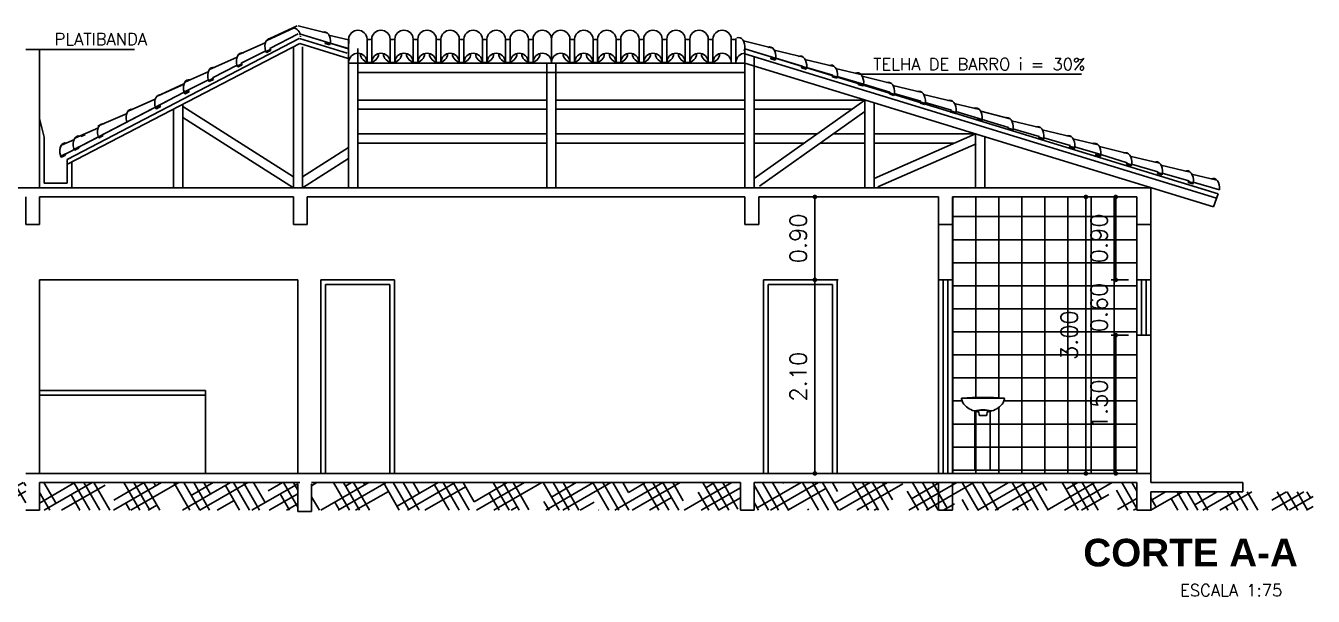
# Model space of a CAD drawing. Extents: x -194 to -47, y 46 to 98.
# Drawn here: x -159.55 to -145.59, y 91.63 to 97.82 of the extents above; entities that cross this region are included whole.
import ezdxf
from ezdxf.enums import TextEntityAlignment as Align

# ---------------------------------------------------------------- set-up
doc = ezdxf.new("R2010")
doc.units = 0
doc.header["$MEASUREMENT"] = 0
doc.linetypes.add('HIDDEN', pattern=[0.375, 0.25, -0.125])
doc.layers.get('0').update_dxf_attribs({"linetype": 'CONTINUOUS'})
doc.layers.get('DEFPOINTS').update_dxf_attribs({"linetype": 'CONTINUOUS'})
for name, color, linetype in [('ACESSÓRIO', 2, 'CONTINUOUS'), ('ALVENARIA', 7, 'CONTINUOUS'), ('ALVENARIA1', 44, 'CONTINUOUS'), ('COBERTURA', 6, 'CONTINUOUS'), ('COTA', 1, 'CONTINUOUS'), ('HATCH', 30, 'CONTINUOUS'), ('JAPOR', 142, 'CONTINUOUS'), ('TEXTO2', 40, 'CONTINUOUS'), ('TEXTO5', 5, 'CONTINUOUS')]:
    doc.layers.add(name, color=color, linetype=linetype)
doc.styles.add('SANSSERIFBOLD', font='sasb____.pfb')
doc.styles.add('SIMPLEX', font='SIMPLEX.SHX')
doc.dimstyles.new('DIM100', dxfattribs={"dimtxt": 0.18, "dimasz": 0.05, "dimexe": 0.05, "dimexo": 0.09, "dimgap": 0.09, "dimtad": 1, "dimzin": 0, "dimdsep": 46, "dimtxsty": 'SIMPLEX', "dimblk": 'DOT', "dimcen": 0.09, "dimadec": 0, "dimazin": 0, "dimtfac": 1, "dimtix": 1, "dimtofl": 0, "dimtmove": 2, "dimatfit": 3, "dimldrblk": 'DOT', "dimfxl": 1, "dimtolj": 1, "dimtzin": 0, "dimarcsym": 0})

# ---------------------------------------------------------------- blocks, each defined once
blk = doc.blocks.new('DOT')
at = {"layer": 'ALVENARIA', "color": 0, "linetype": 'ByBlock'}
blk.add_line((-0.5, 0), (-1, 0), dxfattribs=at)
at = {"layer": 'ALVENARIA', "color": 0, "linetype": 'ByBlock', "const_width": 0.5}
blk.add_lwpolyline([(-0.25, 0, 1), (0.25, 0, 1)], format="xyb", close=True, dxfattribs=at)
blk = doc.blocks.new('*D133')
at = {"color": 0, "linetype": 'ByBlock'}
for p, q in [((-150.743, 90.173), (-151.045, 90.173)), ((-150.995, 88.123), (-150.995, 90.123)), ((-150.743, 88.073), (-151.045, 88.073))]:
    blk.add_line(p, q, dxfattribs=at)
at = {"layer": 'DEFPOINTS', "color": 0, "linetype": 'ByBlock'}
for p in [(-150.995, 90.173), (-150.653, 90.173), (-150.653, 88.073)]:
    blk.add_point(p, dxfattribs=at)
at = {"color": 0, "linetype": 'ByBlock', "xscale": 0.05, "yscale": 0.05, "zscale": 0.05}
for p, rotation in [((-150.995, 90.173), 90), ((-150.995, 88.073), 270)]:
    blk.add_blockref('DOT', p, dxfattribs=dict(at, rotation=rotation))
at = {"color": 0, "linetype": 'ByBlock', "insert": (-151.175, 89.123), "char_height": 0.18, "attachment_point": 5, "rotation": 90, "style": 'SIMPLEX'}
blk.add_mtext('\\A1;2.10', dxfattribs=at)
blk = doc.blocks.new('*D134')
at = {"layer": 'COTA', "color": 0, "lineweight": -2}
for p, q in [((-151.563, 95.964), (-150.945, 95.964)), ((-150.995, 95.114), (-150.995, 95.914))]:
    blk.add_line(p, q, dxfattribs=at)
at = {"layer": 'DEFPOINTS', "color": 0}
for p in [(-151.653, 95.964), (-150.995, 95.964), (-150.653, 95.064)]:
    blk.add_point(p, dxfattribs=at)
at = {"layer": 'COTA', "color": 0, "lineweight": -2, "xscale": 0.05, "yscale": 0.05, "zscale": 0.05}
for p, rotation in [((-150.995, 95.964), 90), ((-150.995, 95.064), 270)]:
    blk.add_blockref('DOT', p, dxfattribs=dict(at, rotation=rotation))
at = {"layer": 'COTA', "color": 0, "insert": (-151.175, 95.514), "char_height": 0.18, "attachment_point": 5, "rotation": 90, "style": 'SIMPLEX'}
blk.add_mtext('\\A1;0.90', dxfattribs=at)
blk = doc.blocks.new('*D135')
at = {"color": 0, "linetype": 'ByBlock'}
for p, q in [((-147.593, 91.073), (-148.106, 91.073)), ((-148.056, 88.123), (-148.056, 91.023)), ((-147.593, 88.073), (-148.106, 88.073))]:
    blk.add_line(p, q, dxfattribs=at)
at = {"layer": 'DEFPOINTS', "color": 0, "linetype": 'ByBlock'}
for p in [(-148.056, 91.073), (-147.503, 91.073), (-147.503, 88.073)]:
    blk.add_point(p, dxfattribs=at)
at = {"color": 0, "linetype": 'ByBlock', "xscale": 0.05, "yscale": 0.05, "zscale": 0.05}
for p, rotation in [((-148.056, 91.073), 90), ((-148.056, 88.073), 270)]:
    blk.add_blockref('DOT', p, dxfattribs=dict(at, rotation=rotation))
at = {"color": 0, "linetype": 'ByBlock', "insert": (-148.236, 89.573), "char_height": 0.18, "attachment_point": 5, "rotation": 90, "style": 'SIMPLEX'}
blk.add_mtext('\\A1;3.00', dxfattribs=at)
blk = doc.blocks.new('PIAF1')
at = {"layer": 'ACESSÓRIO'}
for p, q in [((-0.31, 0.787), (0.153, 0.787)), ((-0.167, 0.647), (-0.167, 0)), ((0, 0.647), (0, 0))]:
    blk.add_line(p, q, dxfattribs=at)
at = {"layer": 'ACESSÓRIO', "linetype": 'HIDDEN'}
for p, q in [((-0.119, 0.607), (-0.123, 0.637)), ((-0.043, 0.602), (-0.114, 0.602)), ((-0.038, 0.607), (-0.035, 0.637))]:
    blk.add_line(p, q, dxfattribs=at)
at = {"layer": 'ACESSÓRIO'}
for centre, radius, start, end in [((-0.308, 0.783), 0.005, 94.7574, 192.349), ((-0.164, 0.814), 0.152, 192.349, 209.4657), ((-0.079, -1.969), 2.766, 85.2426, 94.7574), ((-0.142, 0.833), 0.18, 211.196, 235.6257), ((-0.015, 0.833), 0.18, 304.3743, 328.804), ((0.007, 0.814), 0.152, 330.5343, 347.651), ((0.15, 0.783), 0.005, 347.651, 85.2426), ((-0.104, 0.889), 0.248, 235.6257, 254.1802), ((-0.079, 0.978), 0.341, 254.1802, 254.7186), ((-0.167, 0.649), 0.002, 106.6315, 237.9308), ((-0.165, 0.651), 0.00472, 237.9308, 316.0988), ((-0.079, 0.354), 0.309, 73.3685, 106.6315), ((-0.165, 0.647), 0.002, 105.6188, 180), ((-0.079, 0.354), 0.305, 74.3812, 105.6188), ((-0.002, 0.647), 0.002, 0, 74.3812), ((0.008, 0.651), 0.00472, 223.9012, 302.0692), ((0.009, 0.649), 0.002, 302.0692, 73.3685), ((-0.079, 0.978), 0.341, 285.2814, 285.8198), ((-0.053, 0.889), 0.248, 285.8198, 304.3743)]:
    blk.add_arc(centre, radius, start, end, dxfattribs=at)
at = {"layer": 'ACESSÓRIO', "linetype": 'HIDDEN'}
for centre, radius, start, end in [((-0.079, 0.978), 0.341, 255.8804, 261.8763), ((-0.128, 0.636), 0.005, 6.5198, 81.8763), ((-0.114, 0.607), 0.005, 186.5198, 270), ((-0.043, 0.607), 0.005, 270, 353.4802), ((-0.03, 0.636), 0.005, 98.1237, 173.4802), ((-0.079, 0.978), 0.341, 278.1237, 284.1196)]:
    blk.add_arc(centre, radius, start, end, dxfattribs=at)
blk = doc.blocks.new('*D210')
at = {"color": 0, "linetype": 'ByBlock'}
for p, q in [((-147.593, 94.464), (-147.782, 94.464)), ((-147.732, 93.014), (-147.732, 94.414)), ((-147.593, 92.964), (-147.782, 92.964))]:
    blk.add_line(p, q, dxfattribs=at)
at = {"layer": 'DEFPOINTS', "color": 0, "linetype": 'ByBlock'}
for p in [(-147.732, 94.464), (-147.503, 94.464), (-147.503, 92.964)]:
    blk.add_point(p, dxfattribs=at)
at = {"color": 0, "linetype": 'ByBlock', "xscale": 0.05, "yscale": 0.05, "zscale": 0.05}
for p, rotation in [((-147.732, 94.464), 90), ((-147.732, 92.964), 270)]:
    blk.add_blockref('DOT', p, dxfattribs=dict(at, rotation=rotation))
at = {"color": 0, "linetype": 'ByBlock', "insert": (-147.912, 93.714), "char_height": 0.18, "attachment_point": 5, "rotation": 90, "style": 'SIMPLEX'}
blk.add_mtext('\\A1;1.50', dxfattribs=at)
blk = doc.blocks.new('*D211')
at = {"layer": 'COTA', "color": 0, "lineweight": -2}
for p, q in [((-147.732, 95.114), (-147.732, 95.164)), ((-147.593, 95.064), (-147.782, 95.064)), ((-147.732, 94.414), (-147.732, 94.364))]:
    blk.add_line(p, q, dxfattribs=at)
at = {"layer": 'DEFPOINTS', "color": 0}
for p in [(-147.732, 95.064), (-147.503, 95.064), (-147.503, 94.464)]:
    blk.add_point(p, dxfattribs=at)
at = {"layer": 'COTA', "color": 0, "lineweight": -2, "xscale": 0.05, "yscale": 0.05, "zscale": 0.05}
for p, rotation in [((-147.732, 95.064), 270), ((-147.732, 94.464), 90)]:
    blk.add_blockref('DOT', p, dxfattribs=dict(at, rotation=rotation))
at = {"layer": 'COTA', "color": 0, "insert": (-147.912, 94.764), "char_height": 0.18, "attachment_point": 5, "rotation": 90, "style": 'SIMPLEX'}
blk.add_mtext('\\A1;0.60', dxfattribs=at)
blk = doc.blocks.new('*D212')
at = {"layer": 'COTA', "color": 0, "lineweight": -2}
for p, q in [((-147.593, 95.964), (-147.782, 95.964)), ((-147.732, 95.114), (-147.732, 95.914))]:
    blk.add_line(p, q, dxfattribs=at)
at = {"layer": 'DEFPOINTS', "color": 0}
for p in [(-147.732, 95.964), (-147.503, 95.964), (-147.503, 95.064)]:
    blk.add_point(p, dxfattribs=at)
at = {"layer": 'COTA', "color": 0, "lineweight": -2, "xscale": 0.05, "yscale": 0.05, "zscale": 0.05}
for p, rotation in [((-147.732, 95.964), 90), ((-147.732, 95.064), 270)]:
    blk.add_blockref('DOT', p, dxfattribs=dict(at, rotation=rotation))
at = {"layer": 'COTA', "color": 0, "insert": (-147.912, 95.514), "char_height": 0.18, "attachment_point": 5, "rotation": 90, "style": 'SIMPLEX'}
blk.add_mtext('\\A1;0.90', dxfattribs=at)

msp = doc.modelspace()

# ---------------------------------------------------------------- hatches: boundary and pattern name
at = {"layer": 'HATCH'}
h = msp.add_hatch(dxfattribs=at)
h.set_pattern_fill('NET', color=256, scale=2, style=0)
h.paths.add_polyline_path([(-147.503, 95.064), (-147.503, 95.964), (-149.503, 95.964), (-149.503, 95.064), (-149.503, 92.964), (-147.503, 92.964), (-147.503, 94.464)])
h.paths.add_polyline_path([(-149.26, 93.642), (-149.26, 93.639, -0.336163), (-149.259, 93.641, -0.001108)], flags=0)
h.paths.add_polyline_path([(-148.942, 93.78, -0.453576), (-148.938, 93.774, -0.074825), (-148.954, 93.732, -0.107), (-149.006, 93.677, -0.081137), (-149.079, 93.643, -0.001367), (-149.081, 93.642, -0.588009), (-149.089, 93.64, -0.026168), (-149.124, 93.633, 0.34119), (-149.128, 93.629), (-149.132, 93.595), (-149.212, 93.595), (-149.216, 93.629, 0.34119), (-149.22, 93.633, -0.026168), (-149.255, 93.64, -0.588165), (-149.263, 93.642, -0.083025), (-149.337, 93.677, -0.107), (-149.389, 93.732, -0.074825), (-149.406, 93.774, -0.453576), (-149.401, 93.78, -0.04154)], flags=16)
h.paths.add_polyline_path([(-149.083, 93.643, -1.000001), (-149.084, 93.639, 0.146165), (-149.259, 93.639, -1), (-149.26, 93.643, -0.146165)], flags=0)
h.paths.add_polyline_path([(-148.371, 94.144), (-148.371, 94.783), (-148.101, 94.783), (-148.101, 94.144)], flags=24)
h.paths.add_polyline_path([(-148.047, 93.412), (-148.047, 94.016), (-147.777, 94.016), (-147.777, 93.412)], flags=24)
h.paths.add_polyline_path([(-148.047, 94.444), (-148.047, 95.083), (-147.777, 95.083), (-147.777, 94.444)], flags=24)
h.paths.add_polyline_path([(-148.047, 95.194), (-148.047, 95.833), (-147.777, 95.833), (-147.777, 95.194)], flags=24)
h = msp.add_hatch(dxfattribs=at)
h.set_pattern_fill('HOUND', color=256, scale=1.5, angle=30, style=0)
h.set_pattern_definition([(30, (0, 12.22653), (0.277884526, 0.26868988), [1.5, -0.75]), (120, (0, 12.22653), (0.10631012, -0.371634526), [1.5, -0.75])])
h.paths.add_polyline_path([(-162.753, 92.864), (-165.703, 92.864), (-165.703, 92.564), (-162.753, 92.564)])
h.paths.add_polyline_path([(-165.853, 92.864), (-169.053, 92.864), (-169.053, 92.564), (-165.853, 92.564)])
h.paths.add_polyline_path([(-169.203, 92.764), (-170.203, 92.764), (-171.142, 92.764), (-171.142, 92.564), (-169.203, 92.564)])
h.paths.add_polyline_path([(-159.553, 92.864), (-162.603, 92.864), (-162.603, 92.564), (-159.553, 92.564)])
h.paths.add_polyline_path([(-156.603, 92.864), (-159.403, 92.864), (-159.403, 92.564), (-156.603, 92.564)])
h.paths.add_polyline_path([(-151.803, 92.864), (-156.453, 92.864), (-156.453, 92.564), (-151.803, 92.564)])
h.paths.add_polyline_path([(-147.503, 92.864), (-151.653, 92.864), (-151.653, 92.564), (-147.503, 92.564)])
h.paths.add_polyline_path([(-145.59, 92.764), (-146.353, 92.764), (-147.353, 92.764), (-147.353, 92.564), (-145.59, 92.564)])

# ---------------------------------------------------------------- linework, layer by layer
at = {"layer": 'ACESSÓRIO'}
for p, q in [((-159.403, 93.864), (-157.603, 93.864)), ((-157.603, 92.964), (-157.603, 93.864)), ((-159.403, 93.814), (-157.603, 93.814))]:
    msp.add_line(p, q, dxfattribs=at)
at = {"layer": 'ALVENARIA'}
for p, q in [((-159.403, 97.564), (-159.553, 97.564)), ((-159.403, 96.064), (-159.403, 97.564)), ((-162.603, 96.064), (-159.553, 96.064)), ((-159.553, 96.064), (-147.353, 96.064)), ((-159.553, 95.664), (-159.553, 95.964)), ((-159.403, 95.664), (-159.403, 95.964)), ((-159.403, 95.964), (-156.65, 95.964)), ((-156.65, 95.664), (-156.65, 95.964)), ((-156.5, 95.664), (-156.5, 95.964)), ((-156.5, 95.964), (-151.753, 95.964)), ((-151.753, 95.664), (-151.753, 95.964)), ((-151.603, 95.664), (-151.603, 95.964)), ((-151.603, 95.964), (-149.653, 95.964)), ((-149.653, 95.064), (-149.653, 95.964)), ((-149.503, 95.964), (-147.503, 95.964)), ((-149.503, 95.064), (-149.503, 95.964)), ((-147.503, 95.064), (-147.503, 95.964)), ((-147.353, 95.064), (-147.353, 96.064)), ((-159.553, 95.664), (-159.403, 95.664)), ((-156.65, 95.664), (-156.5, 95.664)), ((-151.753, 95.664), (-151.603, 95.664)), ((-149.653, 95.664), (-149.503, 95.664)), ((-147.503, 95.664), (-147.353, 95.664)), ((-149.653, 95.064), (-149.503, 95.064)), ((-149.503, 95.064), (-149.653, 95.064)), ((-149.653, 95.064), (-149.503, 95.064)), ((-147.503, 95.064), (-147.353, 95.064)), ((-147.353, 95.064), (-147.503, 95.064)), ((-147.503, 92.964), (-147.503, 94.464)), ((-147.503, 94.464), (-147.353, 94.464)), ((-147.353, 94.464), (-147.503, 94.464)), ((-147.353, 92.864), (-147.353, 94.464)), ((-159.553, 92.964), (-147.353, 92.964)), ((-159.403, 92.564), (-159.403, 92.864)), ((-159.403, 92.864), (-156.582, 92.864)), ((-156.453, 92.864), (-151.803, 92.864)), ((-156.453, 92.864), (-156.353, 92.864)), ((-151.803, 92.564), (-151.803, 92.864)), ((-151.653, 92.564), (-151.653, 92.864)), ((-151.653, 92.864), (-147.503, 92.864)), ((-149.653, 92.564), (-149.653, 92.864)), ((-149.503, 92.564), (-149.503, 92.864)), ((-147.503, 92.564), (-147.503, 92.864)), ((-147.353, 92.864), (-146.353, 92.864)), ((-146.353, 92.764), (-146.353, 92.864)), ((-156.603, 92.552), (-156.603, 92.852)), ((-156.453, 92.552), (-156.453, 92.852)), ((-147.353, 92.564), (-147.353, 92.764)), ((-147.353, 92.564), (-147.353, 92.764)), ((-147.353, 92.764), (-146.353, 92.764)), ((-159.553, 92.564), (-159.403, 92.564)), ((-156.603, 92.552), (-156.453, 92.552)), ((-151.803, 92.564), (-151.653, 92.564)), ((-149.653, 92.564), (-149.503, 92.564)), ((-147.503, 92.564), (-147.353, 92.564))]:
    msp.add_line(p, q, dxfattribs=at)
at = {"layer": 'ALVENARIA1'}
for p, q in [((-159.353, 96.614), (-159.403, 96.814)), ((-159.353, 96.114), (-159.353, 96.614)), ((-159.103, 96.114), (-159.103, 96.372)), ((-159.053, 96.064), (-159.053, 96.342)), ((-159.103, 96.114), (-159.353, 96.114)), ((-159.403, 95.064), (-156.603, 95.064)), ((-159.403, 92.964), (-159.403, 95.064)), ((-156.603, 92.964), (-156.603, 95.064))]:
    msp.add_line(p, q, dxfattribs=at)
at = {"layer": 'COBERTURA'}
for p, q in [((-156.94, 97.662), (-156.641, 97.799)), ((-156.907, 97.683), (-156.608, 97.821)), ((-156.281, 97.741), (-156.6, 97.822)), ((-156.587, 97.682), (-159.103, 96.372)), ((-156.581, 97.629), (-159.1, 96.318)), ((-157.249, 97.505), (-156.948, 97.638)), ((-156.597, 97.733), (-156.905, 97.573)), ((-156.585, 97.682), (-156.068, 97.524)), ((-156.584, 97.734), (-156.298, 97.646)), ((-156.584, 97.734), (-156.053, 97.571)), ((-156.581, 97.629), (-156.055, 97.467)), ((-156.307, 97.628), (-156.301, 97.647)), ((-156.307, 97.628), (-156.301, 97.647)), ((-156.259, 97.613), (-156.307, 97.628)), ((-156.259, 97.613), (-156.307, 97.628)), ((-156.305, 97.628), (-156.299, 97.647)), ((-156.257, 97.613), (-156.305, 97.628)), ((-156.051, 97.667), (-156.268, 97.719)), ((-156.253, 97.633), (-156.259, 97.613)), ((-156.253, 97.633), (-156.259, 97.613)), ((-156.251, 97.632), (-156.257, 97.613)), ((-156.251, 97.632), (-156.053, 97.574)), ((-156.053, 97.571), (-156.05, 97.683)), ((-156.051, 97.426), (-156.051, 97.676)), ((-155.851, 97.426), (-155.851, 97.676)), ((-155.801, 97.426), (-155.801, 97.676)), ((-155.601, 97.426), (-155.601, 97.676)), ((-155.551, 97.426), (-155.551, 97.676)), ((-155.351, 97.426), (-155.351, 97.676)), ((-155.301, 97.426), (-155.301, 97.676)), ((-155.101, 97.426), (-155.101, 97.676)), ((-155.051, 97.426), (-155.051, 97.676)), ((-154.851, 97.426), (-154.851, 97.676)), ((-154.801, 97.426), (-154.801, 97.676)), ((-154.601, 97.426), (-154.601, 97.676)), ((-154.551, 97.426), (-154.551, 97.676)), ((-154.351, 97.426), (-154.351, 97.676)), ((-154.301, 97.426), (-154.301, 97.676)), ((-154.101, 97.426), (-154.101, 97.676)), ((-154.051, 97.426), (-154.051, 97.676)), ((-153.851, 97.426), (-153.851, 97.676)), ((-153.851, 97.426), (-153.851, 97.676)), ((-153.651, 97.426), (-153.651, 97.676)), ((-153.601, 97.426), (-153.601, 97.676)), ((-153.401, 97.426), (-153.401, 97.676)), ((-153.351, 97.426), (-153.351, 97.676)), ((-153.151, 97.426), (-153.151, 97.676)), ((-153.101, 97.426), (-153.101, 97.676)), ((-152.901, 97.426), (-152.901, 97.676)), ((-152.851, 97.426), (-152.851, 97.676)), ((-152.651, 97.426), (-152.651, 97.676)), ((-152.601, 97.426), (-152.601, 97.676)), ((-152.401, 97.426), (-152.401, 97.676)), ((-152.351, 97.426), (-152.351, 97.676)), ((-152.151, 97.426), (-152.151, 97.676)), ((-152.101, 97.426), (-152.101, 97.676)), ((-151.901, 97.426), (-151.901, 97.676)), ((-151.901, 97.426), (-151.901, 97.676)), ((-151.851, 97.426), (-151.851, 97.676)), ((-151.45, 97.577), (-151.769, 97.658)), ((-157.559, 97.348), (-157.259, 97.482)), ((-156.949, 97.55), (-157.216, 97.415)), ((-156.952, 97.548), (-156.942, 97.531)), ((-156.95, 97.549), (-156.94, 97.532)), ((-156.95, 97.549), (-156.94, 97.532)), ((-156.942, 97.531), (-156.898, 97.554)), ((-156.94, 97.532), (-156.896, 97.555)), ((-156.94, 97.532), (-156.896, 97.555)), ((-156.898, 97.554), (-156.907, 97.572)), ((-156.896, 97.555), (-156.905, 97.573)), ((-156.896, 97.555), (-156.905, 97.573)), ((-156.65, 97.591), (-156.65, 96.064)), ((-156.55, 97.591), (-156.55, 96.064)), ((-156.053, 96.064), (-156.053, 97.574)), ((-155.953, 96.064), (-155.953, 97.574)), ((-151.755, 97.57), (-151.761, 97.551)), ((-151.755, 97.57), (-151.761, 97.551)), ((-151.753, 97.569), (-151.759, 97.55)), ((-151.753, 97.571), (-146.622, 95.996)), ((-151.753, 97.571), (-151.468, 97.483)), ((-151.753, 96.064), (-151.753, 97.571)), ((-151.753, 97.518), (-146.639, 95.949)), ((-151.653, 96.064), (-151.653, 97.488)), ((-151.474, 97.464), (-151.468, 97.483)), ((-151.474, 97.464), (-151.468, 97.483)), ((-151.426, 97.449), (-151.474, 97.464)), ((-151.426, 97.449), (-151.474, 97.464)), ((-151.472, 97.463), (-151.466, 97.482)), ((-151.424, 97.448), (-151.472, 97.463)), ((-151.118, 97.479), (-151.438, 97.555)), ((-151.42, 97.468), (-151.426, 97.449)), ((-151.42, 97.468), (-151.426, 97.449)), ((-151.418, 97.467), (-151.424, 97.448)), ((-151.42, 97.468), (-151.134, 97.384)), ((-157.826, 97.211), (-157.569, 97.325)), ((-157.26, 97.393), (-157.526, 97.258)), ((-157.262, 97.392), (-157.253, 97.374)), ((-157.26, 97.393), (-157.251, 97.375)), ((-157.26, 97.393), (-157.251, 97.375)), ((-157.253, 97.374), (-157.209, 97.396)), ((-157.251, 97.375), (-157.207, 97.397)), ((-157.251, 97.375), (-157.207, 97.397)), ((-157.209, 97.396), (-157.218, 97.414)), ((-157.207, 97.397), (-157.216, 97.415)), ((-157.207, 97.397), (-157.216, 97.415)), ((-151.753, 97.414), (-156.057, 97.414)), ((-153.903, 96.064), (-153.903, 97.414)), ((-153.803, 96.064), (-153.803, 97.414)), ((-151.753, 97.414), (-146.673, 95.855)), ((-151.14, 97.365), (-151.134, 97.384)), ((-151.14, 97.365), (-151.134, 97.384)), ((-151.092, 97.351), (-151.14, 97.365)), ((-151.092, 97.351), (-151.14, 97.365)), ((-151.138, 97.364), (-151.132, 97.384)), ((-151.09, 97.35), (-151.138, 97.364)), ((-150.784, 97.381), (-151.104, 97.457)), ((-151.086, 97.37), (-151.092, 97.351)), ((-151.086, 97.37), (-151.092, 97.351)), ((-151.084, 97.369), (-151.09, 97.35)), ((-151.087, 97.37), (-150.8, 97.286)), ((-150.496, 97.294), (-150.77, 97.359)), ((-158.136, 97.053), (-157.837, 97.19)), ((-158.135, 97.052), (-157.836, 97.189)), ((-157.57, 97.236), (-157.837, 97.101)), ((-157.573, 97.235), (-157.564, 97.217)), ((-157.571, 97.236), (-157.562, 97.218)), ((-157.571, 97.236), (-157.562, 97.218)), ((-157.564, 97.217), (-157.519, 97.239)), ((-157.562, 97.218), (-157.517, 97.24)), ((-157.562, 97.218), (-157.517, 97.24)), ((-157.519, 97.239), (-157.528, 97.257)), ((-157.517, 97.24), (-157.526, 97.258)), ((-157.517, 97.24), (-157.526, 97.258)), ((-156.051, 97.314), (-156.057, 97.314)), ((-151.753, 97.314), (-155.953, 97.314)), ((-150.806, 97.267), (-150.8, 97.286)), ((-150.806, 97.267), (-150.8, 97.286)), ((-150.758, 97.253), (-150.806, 97.267)), ((-150.758, 97.253), (-150.806, 97.267)), ((-150.804, 97.266), (-150.798, 97.286)), ((-150.756, 97.252), (-150.804, 97.266)), ((-150.752, 97.272), (-150.758, 97.253)), ((-150.752, 97.272), (-150.758, 97.253)), ((-150.75, 97.271), (-150.756, 97.252)), ((-150.753, 97.272), (-150.466, 97.188)), ((-150.522, 97.182), (-150.517, 97.201)), ((-150.522, 97.182), (-150.517, 97.201)), ((-150.52, 97.182), (-150.514, 97.201)), ((-150.164, 97.195), (-150.482, 97.275)), ((-150.469, 97.187), (-150.474, 97.168)), ((-150.469, 97.187), (-150.474, 97.168)), ((-150.466, 97.187), (-150.472, 97.168)), ((-150.466, 97.188), (-150.181, 97.1)), ((-157.836, 97.1), (-159.029, 96.479)), ((-157.836, 97.1), (-157.827, 97.082)), ((-157.834, 97.101), (-157.825, 97.083)), ((-157.834, 97.101), (-157.825, 97.083)), ((-157.827, 97.082), (-157.783, 97.105)), ((-157.825, 97.083), (-157.781, 97.106)), ((-157.825, 97.083), (-157.781, 97.106)), ((-157.783, 97.105), (-157.792, 97.122)), ((-157.781, 97.106), (-157.79, 97.123)), ((-157.781, 97.106), (-157.79, 97.123)), ((-150.474, 97.168), (-150.522, 97.182)), ((-150.474, 97.168), (-150.522, 97.182)), ((-150.472, 97.168), (-150.52, 97.182)), ((-150.187, 97.081), (-150.181, 97.1)), ((-150.187, 97.081), (-150.181, 97.1)), ((-150.139, 97.066), (-150.187, 97.081)), ((-150.139, 97.066), (-150.187, 97.081)), ((-150.185, 97.081), (-150.179, 97.1)), ((-150.137, 97.066), (-150.185, 97.081)), ((-149.831, 97.097), (-150.151, 97.173)), ((-150.133, 97.086), (-150.139, 97.066)), ((-150.133, 97.086), (-150.139, 97.066)), ((-150.131, 97.085), (-150.137, 97.066)), ((-150.134, 97.086), (-149.847, 97.002)), ((-149.497, 96.999), (-149.817, 97.075)), ((-157.981, 97.025), (-159.174, 96.404)), ((-158.444, 96.895), (-158.144, 97.028)), ((-158.147, 96.938), (-158.138, 96.92)), ((-158.145, 96.939), (-158.136, 96.921)), ((-158.145, 96.939), (-158.136, 96.921)), ((-158.138, 96.92), (-158.094, 96.943)), ((-158.136, 96.921), (-158.092, 96.944)), ((-158.136, 96.921), (-158.092, 96.944)), ((-158.094, 96.943), (-158.103, 96.961)), ((-158.092, 96.944), (-158.101, 96.962)), ((-158.092, 96.944), (-158.101, 96.962)), ((-157.95, 96.917), (-157.95, 96.064)), ((-157.85, 96.969), (-157.85, 96.064)), ((-157.85, 96.946), (-156.648, 96.181)), ((-153.903, 97.015), (-155.953, 97.015)), ((-153.903, 96.915), (-155.953, 96.915)), ((-151.753, 97.015), (-153.803, 97.015)), ((-151.753, 96.915), (-153.803, 96.915)), ((-150.453, 97.015), (-151.653, 96.164)), ((-151.653, 97.015), (-150.453, 97.015)), ((-151.653, 96.915), (-150.594, 96.915)), ((-150.453, 96.064), (-150.453, 97.015)), ((-150.353, 96.064), (-150.353, 96.984)), ((-149.853, 96.983), (-149.847, 97.002)), ((-149.853, 96.983), (-149.847, 97.002)), ((-149.805, 96.968), (-149.853, 96.983)), ((-149.805, 96.968), (-149.853, 96.983)), ((-149.851, 96.982), (-149.845, 97.001)), ((-149.803, 96.968), (-149.851, 96.982)), ((-149.799, 96.988), (-149.805, 96.968)), ((-149.799, 96.988), (-149.805, 96.968)), ((-149.797, 96.987), (-149.803, 96.968)), ((-149.8, 96.988), (-149.514, 96.904)), ((-149.519, 96.885), (-149.514, 96.904)), ((-149.519, 96.885), (-149.514, 96.904)), ((-149.21, 96.912), (-149.483, 96.977)), ((-158.755, 96.738), (-158.454, 96.871)), ((-157.85, 96.827), (-156.65, 96.064)), ((-150.453, 96.892), (-151.595, 96.082)), ((-149.471, 96.87), (-149.519, 96.885)), ((-149.471, 96.87), (-149.519, 96.885)), ((-149.517, 96.884), (-149.511, 96.903)), ((-149.469, 96.87), (-149.517, 96.884)), ((-149.466, 96.89), (-149.471, 96.87)), ((-149.466, 96.89), (-149.471, 96.87)), ((-149.463, 96.889), (-149.469, 96.87)), ((-149.466, 96.89), (-149.18, 96.806)), ((-149.236, 96.8), (-149.23, 96.819)), ((-149.236, 96.8), (-149.23, 96.819)), ((-149.188, 96.786), (-149.236, 96.8)), ((-149.188, 96.786), (-149.236, 96.8)), ((-149.233, 96.799), (-149.228, 96.818)), ((-149.185, 96.785), (-149.233, 96.799)), ((-148.877, 96.812), (-149.196, 96.893)), ((-149.182, 96.805), (-149.188, 96.786)), ((-149.182, 96.805), (-149.188, 96.786)), ((-149.18, 96.804), (-149.185, 96.785)), ((-149.18, 96.806), (-148.894, 96.718)), ((-148.544, 96.714), (-148.864, 96.79)), ((-159.022, 96.6), (-158.765, 96.714)), ((-158.955, 96.619), (-158.909, 96.639)), ((-158.757, 96.725), (-158.766, 96.743)), ((-158.766, 96.625), (-158.757, 96.607)), ((-158.766, 96.625), (-158.757, 96.607)), ((-158.755, 96.726), (-158.764, 96.744)), ((-158.755, 96.726), (-158.764, 96.744)), ((-158.759, 96.606), (-158.715, 96.629)), ((-158.757, 96.607), (-158.713, 96.63)), ((-158.757, 96.607), (-158.713, 96.63)), ((-153.903, 96.647), (-155.953, 96.647)), ((-151.753, 96.647), (-153.803, 96.647)), ((-150.972, 96.647), (-151.653, 96.647)), ((-150.453, 96.647), (-150.799, 96.647)), ((-149.253, 96.647), (-150.353, 96.164)), ((-149.253, 96.647), (-150.353, 96.647)), ((-149.253, 96.064), (-149.253, 96.647)), ((-148.9, 96.699), (-148.894, 96.718)), ((-148.9, 96.699), (-148.894, 96.718)), ((-148.853, 96.684), (-148.9, 96.699)), ((-148.853, 96.684), (-148.9, 96.699)), ((-148.898, 96.698), (-148.892, 96.717)), ((-148.85, 96.683), (-148.898, 96.698)), ((-148.847, 96.703), (-148.853, 96.684)), ((-148.847, 96.703), (-148.853, 96.684)), ((-148.845, 96.703), (-148.85, 96.683)), ((-148.847, 96.703), (-148.561, 96.619)), ((-148.211, 96.616), (-148.531, 96.692)), ((-159.167, 96.525), (-159.023, 96.588)), ((-159.032, 96.489), (-159.023, 96.471)), ((-159.03, 96.49), (-159.021, 96.472)), ((-159.03, 96.49), (-159.021, 96.472)), ((-159.023, 96.471), (-158.978, 96.494)), ((-159.021, 96.472), (-158.976, 96.495)), ((-159.021, 96.472), (-158.976, 96.495)), ((-158.978, 96.494), (-158.987, 96.512)), ((-158.976, 96.495), (-158.985, 96.513)), ((-158.976, 96.495), (-158.985, 96.513)), ((-158.768, 96.624), (-158.759, 96.606)), ((-156.051, 96.5), (-156.55, 96.182)), ((-153.903, 96.547), (-155.953, 96.547)), ((-151.753, 96.547), (-153.803, 96.547)), ((-151.113, 96.547), (-151.653, 96.547)), ((-150.453, 96.547), (-150.94, 96.547)), ((-149.481, 96.547), (-150.353, 96.547)), ((-149.247, 96.54), (-150.313, 96.072)), ((-149.153, 96.064), (-149.153, 96.616)), ((-148.566, 96.6), (-148.561, 96.619)), ((-148.566, 96.6), (-148.561, 96.619)), ((-148.518, 96.586), (-148.566, 96.6)), ((-148.518, 96.586), (-148.566, 96.6)), ((-148.564, 96.599), (-148.559, 96.619)), ((-148.516, 96.585), (-148.564, 96.599)), ((-148.513, 96.605), (-148.518, 96.586)), ((-148.513, 96.605), (-148.518, 96.586)), ((-148.511, 96.605), (-148.516, 96.585)), ((-148.513, 96.605), (-148.227, 96.521)), ((-148.233, 96.502), (-148.227, 96.521)), ((-148.233, 96.502), (-148.227, 96.521)), ((-148.185, 96.488), (-148.233, 96.502)), ((-148.185, 96.488), (-148.233, 96.502)), ((-148.23, 96.502), (-148.225, 96.521)), ((-148.182, 96.487), (-148.23, 96.502)), ((-147.923, 96.529), (-148.197, 96.594)), ((-148.179, 96.507), (-148.185, 96.488)), ((-148.179, 96.507), (-148.185, 96.488)), ((-148.177, 96.507), (-148.182, 96.487)), ((-148.179, 96.507), (-147.893, 96.423)), ((-147.59, 96.43), (-147.909, 96.511)), ((-159.177, 96.414), (-159.168, 96.396)), ((-159.175, 96.415), (-159.166, 96.397)), ((-159.175, 96.415), (-159.166, 96.397)), ((-159.168, 96.396), (-159.123, 96.418)), ((-159.166, 96.397), (-159.121, 96.419)), ((-159.166, 96.397), (-159.121, 96.419)), ((-159.123, 96.418), (-159.132, 96.436)), ((-159.121, 96.419), (-159.13, 96.437)), ((-159.121, 96.419), (-159.13, 96.437)), ((-156.051, 96.381), (-156.55, 96.064)), ((-147.949, 96.417), (-147.943, 96.437)), ((-147.949, 96.417), (-147.943, 96.437)), ((-147.901, 96.403), (-147.949, 96.417)), ((-147.901, 96.403), (-147.949, 96.417)), ((-147.947, 96.417), (-147.941, 96.436)), ((-147.899, 96.403), (-147.947, 96.417)), ((-147.895, 96.423), (-147.901, 96.403)), ((-147.895, 96.423), (-147.901, 96.403)), ((-147.893, 96.422), (-147.899, 96.403)), ((-147.893, 96.423), (-147.608, 96.335)), ((-147.258, 96.332), (-147.578, 96.408)), ((-147.614, 96.316), (-147.608, 96.335)), ((-147.614, 96.316), (-147.608, 96.335)), ((-147.566, 96.302), (-147.614, 96.316)), ((-147.566, 96.302), (-147.614, 96.316)), ((-147.612, 96.316), (-147.606, 96.335)), ((-147.564, 96.301), (-147.612, 96.316)), ((-147.56, 96.321), (-147.566, 96.302)), ((-147.56, 96.321), (-147.566, 96.302)), ((-147.558, 96.32), (-147.564, 96.301)), ((-147.561, 96.321), (-147.274, 96.237)), ((-147.28, 96.218), (-147.274, 96.237)), ((-147.28, 96.218), (-147.274, 96.237)), ((-147.232, 96.204), (-147.28, 96.218)), ((-147.232, 96.204), (-147.28, 96.218)), ((-147.278, 96.217), (-147.272, 96.236)), ((-147.23, 96.203), (-147.278, 96.217)), ((-146.924, 96.234), (-147.244, 96.31)), ((-147.226, 96.223), (-147.232, 96.204)), ((-147.226, 96.223), (-147.232, 96.204)), ((-147.224, 96.222), (-147.23, 96.203)), ((-147.227, 96.223), (-146.94, 96.139)), ((-146.636, 96.147), (-146.91, 96.212)), ((-146.946, 96.12), (-146.94, 96.139)), ((-146.946, 96.12), (-146.94, 96.139)), ((-146.898, 96.106), (-146.946, 96.12)), ((-146.898, 96.106), (-146.946, 96.12)), ((-146.944, 96.119), (-146.938, 96.138)), ((-146.896, 96.105), (-146.944, 96.119)), ((-146.892, 96.125), (-146.898, 96.106)), ((-146.892, 96.125), (-146.898, 96.106)), ((-146.89, 96.124), (-146.896, 96.105)), ((-146.893, 96.125), (-146.606, 96.041)), ((-146.622, 95.996), (-146.673, 95.855))]:
    msp.add_line(p, q, dxfattribs=at)
for centre, start, end in [((-155.951, 97.673), 1.8272, 178.1728), ((-155.701, 97.673), 1.8272, 178.1728), ((-155.451, 97.673), 1.8272, 178.1728), ((-155.201, 97.673), 1.8272, 178.1728), ((-154.951, 97.673), 1.8272, 178.1728), ((-154.701, 97.673), 1.8272, 178.1728), ((-154.451, 97.673), 1.8272, 178.1728), ((-154.201, 97.673), 1.8272, 178.1728), ((-153.951, 97.673), 1.8272, 178.1728), ((-153.751, 97.673), 1.8272, 178.1728), ((-153.501, 97.673), 1.8272, 178.1728), ((-153.251, 97.673), 1.8272, 178.1728), ((-153.001, 97.673), 1.8272, 178.1728), ((-152.751, 97.673), 1.8272, 178.1728), ((-152.501, 97.673), 1.8272, 178.1728), ((-152.251, 97.673), 1.8272, 178.1728), ((-152.001, 97.673), 1.8272, 178.1728), ((-155.826, 97.773), 255.4924, 284.5076), ((-155.576, 97.773), 255.4924, 284.5076), ((-155.326, 97.773), 255.4924, 284.5076), ((-155.076, 97.773), 255.4924, 284.5076), ((-154.826, 97.773), 255.4924, 284.5076), ((-154.576, 97.773), 255.4924, 284.5076), ((-154.326, 97.773), 255.4924, 284.5076), ((-154.076, 97.773), 255.4924, 284.5076), ((-153.626, 97.773), 255.4924, 284.5076), ((-153.376, 97.773), 255.4924, 284.5076), ((-153.126, 97.773), 255.4924, 284.5076), ((-152.876, 97.773), 255.4924, 284.5076), ((-152.626, 97.773), 255.4924, 284.5076), ((-152.376, 97.773), 255.4924, 284.5076), ((-152.126, 97.773), 255.4924, 284.5076), ((-151.876, 97.773), 255.4924, 284.5076), ((-151.751, 97.673), 173.7766, 178.1728), ((-155.951, 97.423), 1.8272, 178.1728), ((-155.826, 97.523), 182.3382, 358.1728), ((-155.701, 97.423), 1.8272, 178.1728), ((-155.576, 97.523), 182.3382, 358.1728), ((-155.451, 97.423), 1.8272, 178.1728), ((-155.326, 97.523), 182.3382, 358.1728), ((-155.201, 97.423), 1.8272, 178.1728), ((-155.076, 97.523), 182.3382, 358.1728), ((-154.951, 97.423), 1.8272, 178.1728), ((-154.826, 97.523), 182.3382, 358.1728), ((-154.701, 97.423), 1.8272, 178.1728), ((-154.576, 97.523), 182.3382, 358.1728), ((-154.451, 97.423), 1.8272, 178.1728), ((-154.326, 97.523), 182.3382, 358.1728), ((-154.201, 97.423), 1.8272, 178.1728), ((-154.076, 97.523), 182.3382, 358.1728), ((-153.951, 97.423), 1.8272, 178.1728), ((-153.751, 97.423), 1.8272, 178.1728), ((-153.626, 97.523), 182.3382, 358.1728), ((-153.501, 97.423), 1.8272, 178.1728), ((-153.376, 97.523), 182.3382, 358.1728), ((-153.251, 97.423), 1.8272, 178.1728), ((-153.126, 97.523), 182.3382, 358.1728), ((-153.001, 97.423), 1.8272, 178.1728), ((-152.876, 97.523), 182.3382, 358.1728), ((-152.751, 97.423), 1.8272, 178.1728), ((-152.626, 97.523), 182.3382, 358.1728), ((-152.501, 97.423), 1.8272, 178.1728), ((-152.376, 97.523), 182.3382, 358.1728), ((-152.251, 97.423), 1.8272, 178.1728), ((-152.126, 97.523), 182.3382, 358.1728), ((-152.001, 97.423), 1.8272, 178.1728), ((-151.751, 97.423), 89.9126, 178.1728)]:
    msp.add_arc(centre, 0.1, start, end, dxfattribs=at)
for centre, major_axis, start_param, end_param in [((-156.649, 97.674), (0.011, 0.12), -1.126249, 0.331711), ((-156.323, 97.636), (0.012, 0.119), -1.547444, 0.331711), ((-156.649, 97.674), (0.011, 0.12), -1.27938, -1.230798), ((-151.828, 97.573), (0.011, 0.12), -1.547444, 0.331711), ((-151.493, 97.472), (0.012, 0.119), -1.547444, 0.331711), ((-151.159, 97.373), (0.011, 0.12), -1.547444, 0.331711), ((-150.825, 97.275), (0.011, 0.12), -1.547444, 0.331711), ((-150.541, 97.191), (0.011, 0.12), -1.547444, 0.331711), ((-150.541, 97.192), (0.011, 0.12), -1.547444, 0.331711), ((-150.206, 97.09), (0.012, 0.119), -1.547444, 0.331711), ((-149.872, 96.991), (0.011, 0.12), -1.547444, 0.331711), ((-149.538, 96.893), (0.011, 0.12), -1.547444, 0.331711), ((-149.255, 96.81), (0.011, 0.12), -1.547444, 0.331711), ((-149.255, 96.808), (0.011, 0.12), -1.547444, 0.331711), ((-148.919, 96.707), (0.012, 0.119), -1.547444, 0.331711), ((-148.586, 96.608), (0.011, 0.12), -1.547444, 0.331711), ((-148.252, 96.51), (0.011, 0.12), -1.547444, 0.331711), ((-147.968, 96.427), (0.011, 0.12), -1.547444, 0.331711), ((-147.968, 96.426), (0.011, 0.12), -1.547444, 0.331711), ((-147.633, 96.325), (0.012, 0.119), -1.547444, 0.331711), ((-147.299, 96.226), (0.011, 0.12), -1.547444, 0.331711), ((-146.965, 96.128), (0.011, 0.12), -1.547444, 0.331711), ((-146.681, 96.045), (0.011, 0.12), -1.547444, 0.331711)]:
    msp.add_ellipse(centre, major_axis=major_axis, ratio=0.625, start_param=start_param, end_param=end_param, dxfattribs=at)
at = {"layer": 'COBERTURA', "extrusion": (0, 0, -1)}
for centre, major_axis in [((-156.879, 97.567), (-0.034, 0.115)), ((-157.189, 97.409), (-0.032, 0.116)), ((-157.5, 97.252), (-0.032, 0.116)), ((-157.764, 97.119), (-0.032, 0.116)), ((-157.763, 97.117), (-0.032, 0.116)), ((-158.075, 96.956), (-0.034, 0.115)), ((-158.385, 96.798), (-0.032, 0.116)), ((-158.959, 96.508), (-0.032, 0.116)), ((-158.959, 96.507), (-0.032, 0.116)), ((-158.695, 96.641), (-0.032, 0.116)), ((-159.104, 96.433), (-0.032, 0.116)), ((-159.104, 96.431), (-0.032, 0.116))]:
    msp.add_ellipse(centre, major_axis=major_axis, ratio=0.625, start_param=-1.547444, end_param=0.331711, dxfattribs=at)
at = {"layer": 'COBERTURA'}
for points in [[(-156.301, 97.647), (-156.307, 97.628), (-156.253, 97.632), (-156.259, 97.613)], [(-156.301, 97.647), (-156.307, 97.628), (-156.253, 97.632), (-156.259, 97.613)], [(-156.299, 97.647), (-156.305, 97.628), (-156.251, 97.632), (-156.257, 97.613)], [(-156.907, 97.571), (-156.898, 97.554), (-156.952, 97.548), (-156.942, 97.531)], [(-156.905, 97.572), (-156.896, 97.555), (-156.95, 97.549), (-156.94, 97.532)], [(-156.905, 97.572), (-156.896, 97.555), (-156.95, 97.549), (-156.94, 97.532)], [(-151.468, 97.483), (-151.474, 97.464), (-151.42, 97.468), (-151.426, 97.449)], [(-151.468, 97.483), (-151.474, 97.464), (-151.42, 97.468), (-151.426, 97.449)], [(-151.466, 97.482), (-151.472, 97.463), (-151.418, 97.467), (-151.424, 97.448)], [(-157.218, 97.414), (-157.209, 97.396), (-157.262, 97.391), (-157.253, 97.374)], [(-157.216, 97.415), (-157.207, 97.397), (-157.26, 97.392), (-157.251, 97.375)], [(-157.216, 97.415), (-157.207, 97.397), (-157.26, 97.392), (-157.251, 97.375)], [(-151.134, 97.384), (-151.14, 97.365), (-151.086, 97.37), (-151.092, 97.351)], [(-151.134, 97.384), (-151.14, 97.365), (-151.086, 97.37), (-151.092, 97.351)], [(-151.132, 97.383), (-151.138, 97.364), (-151.084, 97.369), (-151.09, 97.35)], [(-157.528, 97.257), (-157.519, 97.239), (-157.573, 97.235), (-157.564, 97.217)], [(-157.526, 97.258), (-157.517, 97.24), (-157.571, 97.236), (-157.562, 97.218)], [(-157.526, 97.258), (-157.517, 97.24), (-157.571, 97.236), (-157.562, 97.218)], [(-150.8, 97.286), (-150.806, 97.267), (-150.752, 97.272), (-150.758, 97.253)], [(-150.8, 97.286), (-150.806, 97.267), (-150.752, 97.272), (-150.758, 97.253)], [(-150.798, 97.285), (-150.804, 97.266), (-150.75, 97.271), (-150.756, 97.252)], [(-150.517, 97.201), (-150.522, 97.182), (-150.469, 97.187), (-150.474, 97.168)], [(-150.517, 97.201), (-150.522, 97.182), (-150.469, 97.187), (-150.474, 97.168)], [(-150.514, 97.201), (-150.52, 97.182), (-150.466, 97.187), (-150.472, 97.168)], [(-157.792, 97.122), (-157.783, 97.105), (-157.836, 97.1), (-157.827, 97.082)], [(-157.79, 97.123), (-157.781, 97.106), (-157.834, 97.101), (-157.825, 97.083)], [(-157.79, 97.123), (-157.781, 97.106), (-157.834, 97.101), (-157.825, 97.083)], [(-150.181, 97.1), (-150.187, 97.081), (-150.133, 97.086), (-150.139, 97.066)], [(-150.181, 97.1), (-150.187, 97.081), (-150.133, 97.086), (-150.139, 97.066)], [(-150.179, 97.1), (-150.185, 97.081), (-150.131, 97.085), (-150.137, 97.066)], [(-158.103, 96.961), (-158.094, 96.943), (-158.147, 96.938), (-158.138, 96.92)], [(-158.101, 96.962), (-158.092, 96.944), (-158.145, 96.939), (-158.136, 96.921)], [(-158.101, 96.962), (-158.092, 96.944), (-158.145, 96.939), (-158.136, 96.921)], [(-149.847, 97.002), (-149.853, 96.983), (-149.799, 96.988), (-149.805, 96.968)], [(-149.847, 97.002), (-149.853, 96.983), (-149.799, 96.988), (-149.805, 96.968)], [(-149.845, 97.001), (-149.851, 96.982), (-149.797, 96.987), (-149.803, 96.968)], [(-149.514, 96.904), (-149.519, 96.885), (-149.466, 96.89), (-149.471, 96.87)], [(-149.514, 96.904), (-149.519, 96.885), (-149.466, 96.89), (-149.471, 96.87)], [(-149.511, 96.903), (-149.517, 96.884), (-149.463, 96.889), (-149.469, 96.87)], [(-149.23, 96.819), (-149.236, 96.8), (-149.182, 96.805), (-149.188, 96.786)], [(-149.23, 96.819), (-149.236, 96.8), (-149.182, 96.805), (-149.188, 96.786)], [(-149.228, 96.818), (-149.233, 96.799), (-149.18, 96.804), (-149.185, 96.785)], [(-158.724, 96.646), (-158.715, 96.629), (-158.768, 96.624), (-158.759, 96.606)], [(-158.722, 96.647), (-158.713, 96.63), (-158.766, 96.625), (-158.757, 96.607)], [(-158.722, 96.647), (-158.713, 96.63), (-158.766, 96.625), (-158.757, 96.607)], [(-148.894, 96.718), (-148.9, 96.699), (-148.847, 96.703), (-148.853, 96.684)], [(-148.894, 96.718), (-148.9, 96.699), (-148.847, 96.703), (-148.853, 96.684)], [(-148.892, 96.717), (-148.898, 96.698), (-148.845, 96.702), (-148.85, 96.683)], [(-158.987, 96.512), (-158.978, 96.494), (-159.032, 96.489), (-159.023, 96.471)], [(-158.985, 96.513), (-158.976, 96.495), (-159.03, 96.49), (-159.021, 96.472)], [(-158.985, 96.513), (-158.976, 96.495), (-159.03, 96.49), (-159.021, 96.472)], [(-148.561, 96.619), (-148.566, 96.6), (-148.513, 96.605), (-148.518, 96.586)], [(-148.561, 96.619), (-148.566, 96.6), (-148.513, 96.605), (-148.518, 96.586)], [(-148.559, 96.619), (-148.564, 96.599), (-148.511, 96.605), (-148.516, 96.585)], [(-148.227, 96.521), (-148.233, 96.502), (-148.179, 96.507), (-148.185, 96.488)], [(-148.227, 96.521), (-148.233, 96.502), (-148.179, 96.507), (-148.185, 96.488)], [(-148.225, 96.521), (-148.23, 96.502), (-148.177, 96.507), (-148.182, 96.487)], [(-159.132, 96.436), (-159.123, 96.418), (-159.177, 96.414), (-159.168, 96.396)], [(-159.13, 96.437), (-159.121, 96.419), (-159.175, 96.415), (-159.166, 96.397)], [(-159.13, 96.437), (-159.121, 96.419), (-159.175, 96.415), (-159.166, 96.397)], [(-147.943, 96.437), (-147.949, 96.417), (-147.895, 96.422), (-147.901, 96.403)], [(-147.943, 96.437), (-147.949, 96.417), (-147.895, 96.422), (-147.901, 96.403)], [(-147.941, 96.436), (-147.947, 96.417), (-147.893, 96.422), (-147.899, 96.403)], [(-147.608, 96.335), (-147.614, 96.316), (-147.56, 96.321), (-147.566, 96.302)], [(-147.608, 96.335), (-147.614, 96.316), (-147.56, 96.321), (-147.566, 96.302)], [(-147.606, 96.335), (-147.612, 96.316), (-147.558, 96.32), (-147.564, 96.301)], [(-147.274, 96.237), (-147.28, 96.218), (-147.226, 96.223), (-147.232, 96.204)], [(-147.274, 96.237), (-147.28, 96.218), (-147.226, 96.223), (-147.232, 96.204)], [(-147.272, 96.236), (-147.278, 96.217), (-147.224, 96.222), (-147.23, 96.203)], [(-146.94, 96.139), (-146.946, 96.12), (-146.892, 96.125), (-146.898, 96.106)], [(-146.94, 96.139), (-146.946, 96.12), (-146.892, 96.125), (-146.898, 96.106)], [(-146.938, 96.138), (-146.944, 96.119), (-146.89, 96.124), (-146.896, 96.105)]]:
    msp.add_solid(points, dxfattribs=at)
at = {"layer": 'COTA'}
for p, q in [((-159.403, 97.564), (-158.373, 97.564)), ((-150.498, 97.295), (-148.104, 97.295))]:
    msp.add_line(p, q, dxfattribs=at)
at = {"layer": 'JAPOR'}
for p, q in [((-156.353, 92.964), (-156.353, 95.064)), ((-156.353, 95.064), (-155.553, 95.064)), ((-156.303, 95.014), (-155.603, 95.014)), ((-156.303, 92.964), (-156.303, 95.014)), ((-155.603, 95.014), (-155.603, 92.964)), ((-155.553, 95.064), (-155.553, 92.964)), ((-151.553, 92.964), (-151.553, 95.064)), ((-151.553, 95.064), (-150.753, 95.064)), ((-151.503, 95.014), (-150.803, 95.014)), ((-151.503, 92.964), (-151.503, 95.014)), ((-150.803, 95.014), (-150.803, 92.964)), ((-150.753, 95.064), (-150.753, 92.964)), ((-149.653, 95.064), (-149.653, 92.964)), ((-149.603, 95.064), (-149.603, 92.964)), ((-149.553, 95.064), (-149.553, 92.964)), ((-149.503, 95.064), (-149.503, 92.964)), ((-147.503, 95.064), (-147.503, 94.464)), ((-147.453, 95.064), (-147.453, 94.464)), ((-147.403, 95.064), (-147.403, 94.464)), ((-147.353, 95.064), (-147.353, 94.464))]:
    msp.add_line(p, q, dxfattribs=at)

# ---------------------------------------------------------------- block references
at = {"layer": 'ACESSÓRIO'}
msp.add_blockref('PIAF1', (-149.093, 92.992), dxfattribs=at)

# ---------------------------------------------------------------- texts
at = {"layer": 'TEXTO2', "style": 'SIMPLEX'}
for s, p in [('PLATIBANDA', (-158.739, 97.612)), ('TELHA DE BARRO i = 30%', (-149.212, 97.339)), ('ESCALA 1:75', (-146.48, 91.631))]:
    msp.add_text(s, height=0.13, dxfattribs=at).set_placement(p, align=Align.CENTER)
at = {"layer": 'TEXTO5', "style": 'SANSSERIFBOLD'}
msp.add_text('CORTE A-A', height=0.3, dxfattribs=at).set_placement((-146.92, 91.955), align=Align.CENTER)

# ---------------------------------------------------------------- dimensions: what is measured, and where the dimension line sits
at = {"layer": 'COTA'}
for base, p1, p2, picture, middle in [((-150.995, 95.964), (-150.653, 95.064), (-151.653, 95.964), '*D134', (-151.175, 95.514)), ((-147.732, 95.964), (-147.503, 95.064), (-147.503, 95.964), '*D212', (-147.912, 95.514)), ((-147.732, 95.064), (-147.503, 94.464), (-147.503, 95.064), '*D211', (-147.912, 94.764))]:
    dim = msp.add_linear_dim(base=base, p1=p1, p2=p2, angle=90, dimstyle='DIM100', override={"dimse1": 1}, dxfattribs=at)
    dim.commit()
    dim.dimension.update_dxf_attribs({"geometry": picture, "text_midpoint": middle})
for base, p1, p2, picture, middle in [((-148.056, 95.964), (-147.503, 92.964), (-147.503, 95.964), '*D135', (-148.236, 94.464)), ((-150.995, 95.064), (-150.653, 92.964), (-150.653, 95.064), '*D133', (-151.175, 94.014))]:
    dim = msp.add_linear_dim(base=base, p1=p1, p2=p2, angle=90, dimstyle='DIM100', dxfattribs=at)
    dim.commit()
    dim.dimension.update_dxf_attribs({"geometry": picture, "text_midpoint": middle, "insert": (0, 4.891)})
dim = msp.add_linear_dim(base=(-147.732, 94.464), p1=(-147.503, 92.964), p2=(-147.503, 94.464), angle=90, dimstyle='DIM100', dxfattribs=at)
dim.commit()
dim.dimension.update_dxf_attribs({"geometry": '*D210', "text_midpoint": (-147.912, 93.714)})

doc.saveas('drawing.dxf')
